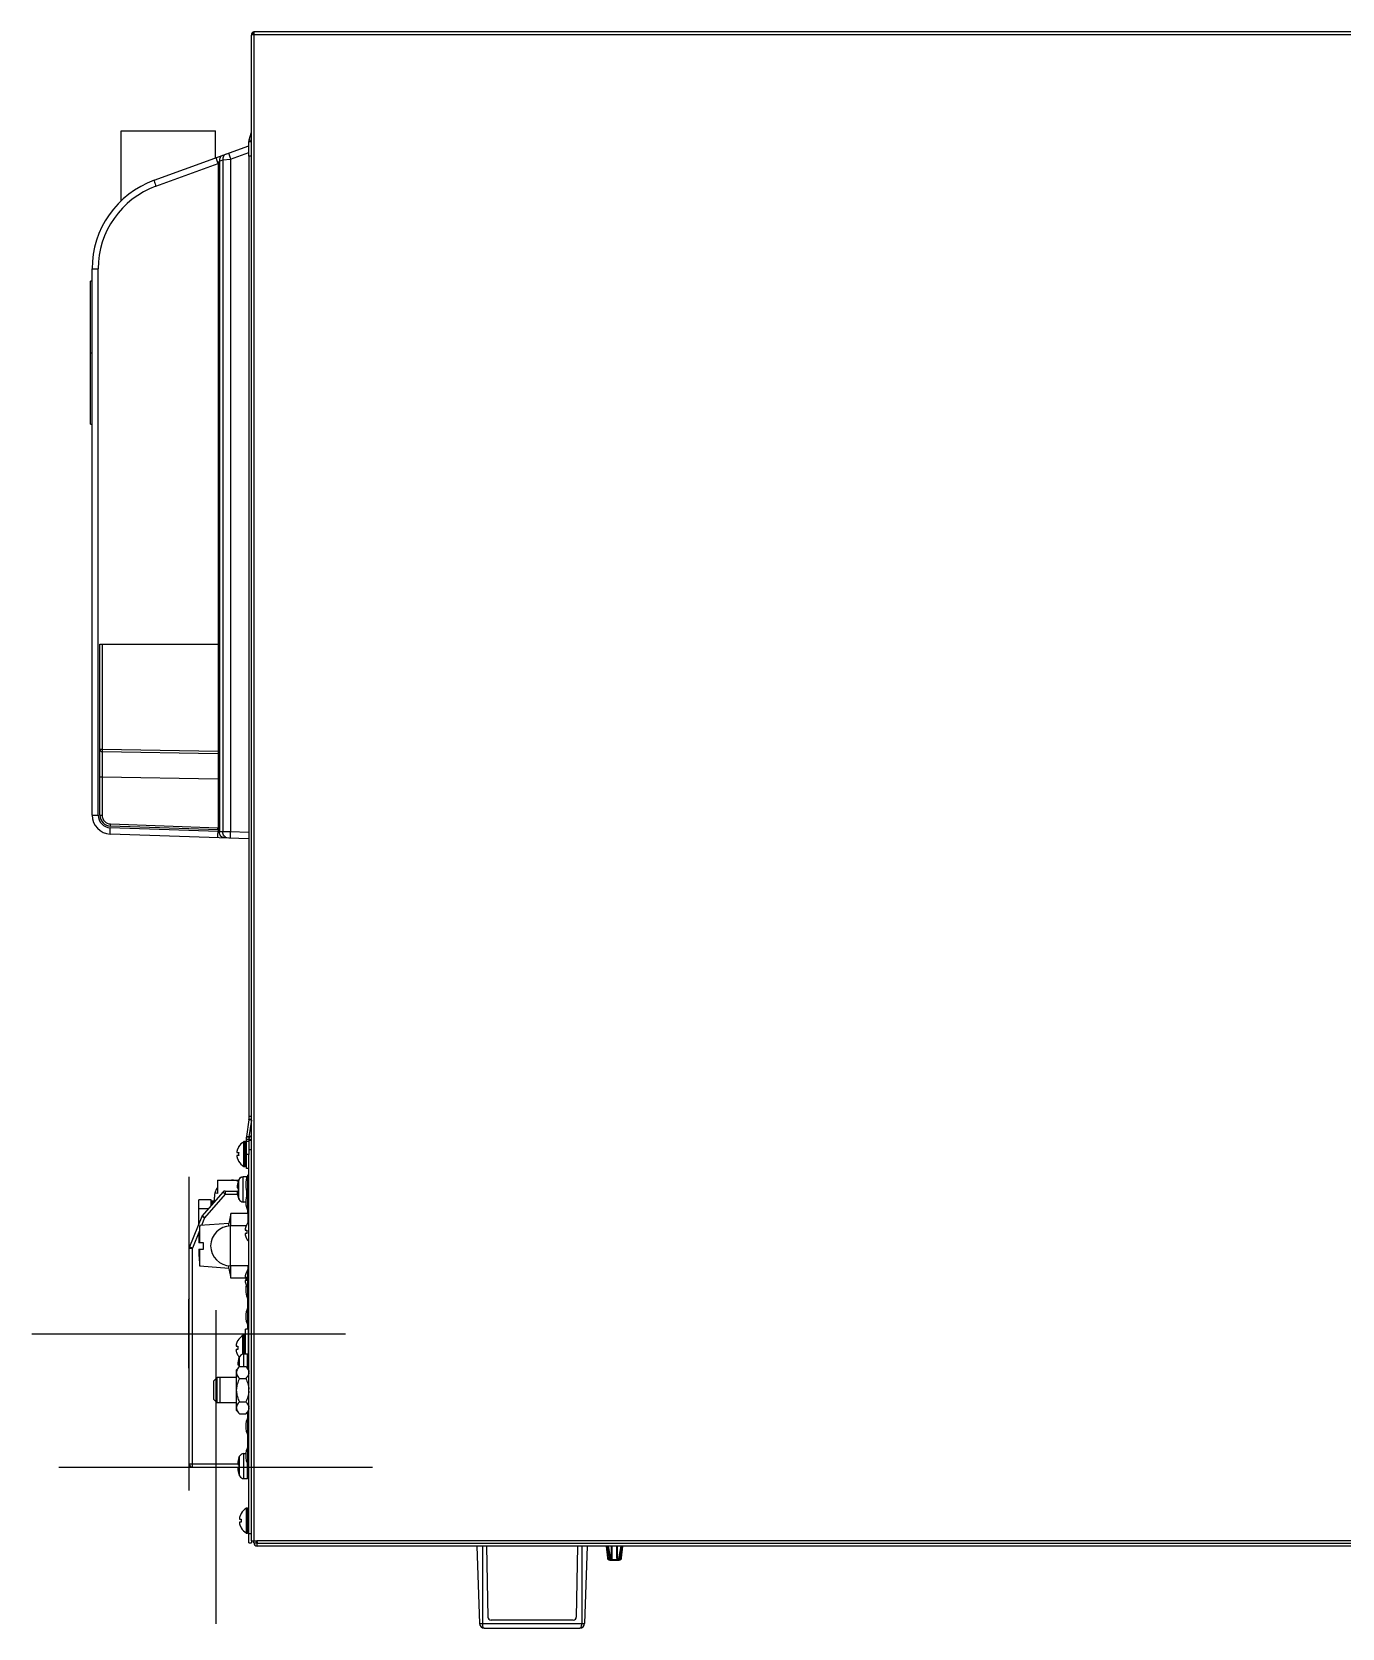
# Model space of a CAD drawing. Header units: millimetres. Extents: x 333 to 5627, y 435 to 3897.
# Drawn here: x 4791 to 5209, y 1954 to 2463 of the extents above; entities that cross this region are included whole.
import ezdxf

# ---------------------------------------------------------------- set-up
doc = ezdxf.new("R2010")
doc.units = ezdxf.units.MM
doc.header["$LTSCALE"] = 330
doc.layers.get('0').update_dxf_attribs({"linetype": 'CONTINUOUS'})
doc.layers.add('ASSI', color=7, linetype='CONTINUOUS')
doc.layers.add('GEOM', color=7, linetype='CONTINUOUS')

msp = doc.modelspace()

# ---------------------------------------------------------------- linework, layer by layer
at = {"color": 7, "linetype": 'Continuous'}
for p, q in [((4861.62, 2461.95), (4861.27, 2461.95)), ((4861.27, 1981.75), (4861.27, 2461.85)), ((4861.62, 2462.66), (4862.07, 2462.08)), ((4862.17, 2461.95), (4861.62, 2461.95)), ((4862.07, 2462.85), (4862.07, 2461.95)), ((5529.47, 2462.85), (4862.07, 2462.85)), ((4819.77, 2408.96), (4819.77, 2431.35)), ((4819.77, 2431.35), (4849.77, 2431.35)), ((4849.77, 2422.65), (4849.77, 2431.35)), ((4860.47, 2423.18), (4860.47, 2116.98)), ((4861.25, 2115.85), (4860.48, 2110.55)), ((4857.19, 2107.35), (4857.23, 2107.35)), ((4860.47, 2110.41), (4860.47, 2104.93)), ((4856.67, 2105.55), (4857.23, 2105.55)), ((4857.23, 2104.55), (4856.67, 2104.55)), ((4857.23, 2102.75), (4857.19, 2102.75)), ((4857.97, 2097.65), (4858.15, 2097.65)), ((4852.17, 2092.91), (4845.58, 2085.38)), ((4850.47, 2092.47), (4849.66, 2092.69)), ((4850.47, 2096.75), (4850.47, 2092.47)), ((4850.47, 2096.75), (4857.26, 2096.75)), ((4852.92, 2093.25), (4857.08, 2093.25)), ((4856.73, 2094.25), (4857.08, 2094.25)), ((4857.06, 2096.25), (4857.08, 2096.25)), ((4844.47, 2082.75), (4844.47, 2090.4)), ((4848.47, 2090.4), (4844.47, 2090.4)), ((4847.5, 2087.57), (4844.47, 2087.57)), ((4848.47, 2088.68), (4848.47, 2090.4)), ((4848.48, 2090.1), (4849.46, 2090.1)), ((4848.95, 2090.04), (4848.48, 2089.99)), ((4848.48, 2089.99), (4848.99, 2089.5)), ((4848.48, 2089.56), (4848.56, 2089.64)), ((4848.95, 2089.35), (4848.48, 2089.24)), ((4848.48, 2089.24), (4848.67, 2088.9)), ((4848.95, 2090.04), (4849.34, 2089.67)), ((4848.95, 2089.35), (4848.99, 2089.27)), ((4849.22, 2089.53), (4848.99, 2089.5)), ((4849.47, 2089.82), (4849.47, 2091.25)), ((4857.08, 2091.25), (4857.06, 2091.25)), ((4845.41, 2085.09), (4841.54, 2075.43)), ((4854.11, 2082.9), (4844.81, 2082.25)), ((4844.81, 2076.75), (4844.81, 2082.25)), ((4854.67, 2086.08), (4854.11, 2082.9)), ((4854.11, 2082.06), (4854.11, 2082.9)), ((4854.67, 2082.1), (4854.67, 2086.08)), ((4860.27, 2086.08), (4854.67, 2086.08)), ((4859.79, 2082.56), (4859.83, 2082.56)), ((4860.27, 2083.18), (4860.27, 2086.08)), ((4845.98, 2076.75), (4844.48, 2076.75)), ((4845.98, 2074.75), (4845.98, 2076.75)), ((4859.27, 2080.76), (4859.83, 2080.76)), ((4859.83, 2079.76), (4859.27, 2079.76)), ((4859.83, 2077.96), (4859.79, 2077.96)), ((4841.47, 2006.25), (4841.47, 2075.05)), ((4844.48, 2074.75), (4845.98, 2074.75)), ((4844.81, 2069.25), (4844.81, 2074.75)), ((4854.11, 2068.6), (4844.81, 2069.25)), ((4854.11, 2068.6), (4854.11, 2069.43)), ((4854.11, 2068.6), (4854.67, 2065.42)), ((4854.67, 2065.42), (4854.67, 2069.4)), ((4859.79, 2067.56), (4859.83, 2067.56)), ((4860.27, 2068.26), (4860.27, 2069.4)), ((4859.48, 2065.42), (4854.67, 2065.42)), ((4859.27, 2065.76), (4859.83, 2065.76)), ((4859.83, 2064.76), (4859.27, 2064.76)), ((4859.83, 2062.96), (4859.79, 2062.96)), ((4841.47, 2058.95), (4841.27, 2058.75)), ((4841.27, 2036.75), (4841.27, 2058.75)), ((4859.37, 2041.3), (4859.37, 2049.25)), ((4860.37, 2049.25), (4859.37, 2049.25)), ((4860.37, 2041.08), (4860.37, 2049.25)), ((4856.37, 2043.75), (4856.93, 2043.75)), ((4856.93, 2042.75), (4856.37, 2042.75)), ((4856.89, 2045.55), (4856.93, 2045.55)), ((4856.93, 2040.95), (4856.89, 2040.95)), ((4841.47, 2036.55), (4841.27, 2036.75)), ((4856.47, 2036.25), (4857.47, 2037.25)), ((4856.47, 2023.24), (4856.47, 2036.25)), ((4856.93, 2037.8), (4857.28, 2037.8)), ((4857.01, 2036.8), (4856.93, 2036.8)), ((4857.26, 2039.8), (4857.28, 2039.8)), ((4857.26, 2037.05), (4857.26, 2037.05)), ((4857.47, 2037.25), (4859.47, 2037.25)), ((4859.47, 2037.25), (4860.47, 2036.25)), ((4851.27, 2025.75), (4851.27, 2033.75)), ((4856.47, 2033.75), (4851.27, 2033.75)), ((4857.47, 2033.5), (4859.47, 2033.5)), ((4856.47, 2025.75), (4851.27, 2025.75)), ((4857.47, 2025.99), (4859.47, 2025.99)), ((4856.47, 2023.24), (4857.47, 2022.24)), ((4857.47, 2022.24), (4859.47, 2022.24)), ((4859.47, 2022.24), (4860.47, 2023.24)), ((4856.93, 2006.05), (4857.28, 2006.05)), ((4857.26, 2008.05), (4857.28, 2008.05)), ((4842.47, 2005.25), (4857.27, 2005.25)), ((4857.28, 2005.05), (4856.93, 2005.05)), ((4857.28, 2003.05), (4857.26, 2003.05)), ((4857.99, 1990.45), (4858.03, 1990.45)), ((4857.47, 1988.65), (4858.03, 1988.65)), ((4858.03, 1987.65), (4857.47, 1987.65)), ((4858.03, 1985.85), (4857.99, 1985.85)), ((4860.47, 1981.05), (4861.27, 1981.05)), ((4861.27, 1981.75), (4861.27, 1981.05)), ((4861.27, 1981.75), (4862.17, 1981.75)), ((4862.07, 1981.05), (4862.07, 1981.75)), ((4862.07, 1981.05), (4862.87, 1981.05)), ((4862.17, 1981.75), (4863.05, 1981.75)), ((4862.87, 1981.05), (4862.87, 1981.75)), ((4863.07, 1980.05), (4863.07, 1980.85)), ((4863.46, 1980.85), (4863.07, 1980.85)), ((5530.27, 1980.05), (4863.07, 1980.05)), ((5526.56, 1980.85), (4863.46, 1980.85)), ((4933.17, 1980.05), (4934.03, 1955.35)), ((4936.27, 1980.05), (4936.67, 1957.39)), ((4965.27, 1980.05), (4964.87, 1957.39)), ((4968.38, 1980.05), (4967.51, 1955.35)), ((4963.87, 1956.41), (4937.68, 1956.41)), ((4935.54, 1953.89), (4966, 1953.89))]:
    msp.add_line(p, q, dxfattribs=at)
at = {"color": 9, "linetype": 'Continuous'}
for p, q in [((4862.17, 1981.75), (4862.17, 2461.95)), ((5529.37, 2461.95), (4862.17, 2461.95)), ((4861.27, 2423.18), (4860.47, 2423.18)), ((4861.27, 2116.98), (4860.47, 2116.98)), ((4857.97, 2097.65), (4857.97, 2097.56)), ((4852.92, 2092.25), (4846.34, 2084.72)), ((4852.92, 2092.25), (4852.17, 2092.91)), ((4852.92, 2093.25), (4852.92, 2092.25)), ((4852.92, 2092.25), (4856.81, 2092.25)), ((4859.97, 2087.2), (4859.97, 2086.08)), ((4846.34, 2084.72), (4845.36, 2082.29)), ((4846.34, 2084.72), (4845.41, 2085.09)), ((4846.34, 2084.72), (4845.58, 2085.38)), ((4844.67, 2080.56), (4842.47, 2075.05)), ((4841.47, 2075.05), (4842.47, 2075.05)), ((4842.47, 2075.05), (4841.54, 2075.43)), ((4842.47, 2005.25), (4842.47, 2075.05)), ((4859.97, 2059.2), (4859.97, 2055.8)), ((4859.97, 2050.69), (4859.97, 2049.25)), ((4859.97, 2022.74), (4859.97, 2020.8)), ((4859.97, 2015.69), (4859.97, 2011.44)), ((4841.47, 2006.25), (4856.92, 2006.25)), ((5526.8, 1981.75), (4863.05, 1981.75)), ((4934.93, 1980.05), (4934.93, 1955.35)), ((4966.62, 1980.05), (4966.62, 1955.35)), ((4934.03, 1955.35), (4967.51, 1955.35))]:
    msp.add_line(p, q, dxfattribs=at)
at = {"color": 4}
for p, q in [((4841.27, 2097.75), (4841.27, 1997.75)), ((4791.27, 2047.75), (4891.27, 2047.75))]:
    msp.add_line(p, q, dxfattribs=at)
at = {"color": 1}
for p, q in [((4849.87, 2055.25), (4849.87, 1955.25)), ((4799.87, 2005.25), (4899.87, 2005.25))]:
    msp.add_line(p, q, dxfattribs=at)
at = {"color": 7, "linetype": 'Continuous'}
for points in [[(4848.52, 2089.05), (4848.54, 2089.03), (4848.58, 2088.94), (4848.61, 2088.85), (4848.62, 2088.84)], [(4848.62, 2089.54), (4848.62, 2089.53), (4848.63, 2089.51), (4848.64, 2089.48), (4848.65, 2089.46), (4848.66, 2089.43), (4848.67, 2089.41), (4848.68, 2089.39), (4848.69, 2089.36), (4848.69, 2089.34), (4848.7, 2089.32), (4848.7, 2089.3)]]:
    msp.add_lwpolyline(points, dxfattribs=at)
for centre, radius, start, end in [((4862.17, 2461.95), 0.9, 96.3797, 180), ((4861.27, 2104.86), 4.75, 151.9926, 153.3187), ((4861.27, 2104.86), 4.75, 151.0316, 151.9926), ((4861.28, 2104.86), 4.75, 148.4659, 151.0313), ((4861.47, 2110.41), 1, 171.7233, 180), ((4858.64, 2105.8), 1.98, 174.8627, 175.7144), ((4858.63, 2105.8), 1.97, 175.714, 176.9766), ((4858.62, 2105.8), 1.96, 176.9771, 178.0037), ((4858.61, 2105.8), 1.95, 178.0037, 179.0738), ((4858.61, 2105.8), 1.95, 179.0741, 180.1995), ((4858.61, 2105.8), 1.95, 180.1995, 181.1541), ((4858.61, 2105.8), 1.95, 181.1545, 182.3767), ((4858.62, 2105.8), 1.96, 182.3765, 183.2159), ((4858.63, 2105.8), 1.97, 183.2167, 184.6016), ((4858.63, 2104.3), 1.97, 175.3984, 176.7833), ((4858.62, 2104.3), 1.96, 176.7841, 177.6235), ((4858.61, 2104.3), 1.96, 177.6234, 178.8455), ((4858.61, 2104.3), 1.95, 178.8459, 180.9258), ((4858.61, 2104.3), 1.95, 180.9261, 181.9964), ((4858.62, 2104.3), 1.96, 181.9964, 183.0228), ((4858.63, 2104.3), 1.97, 183.0233, 184.286), ((4858.64, 2104.3), 1.98, 184.2856, 185.1372), ((4861.17, 2104.9), 4.64, 163.6036, 165.6824), ((4858.66, 2105.79), 2.01, 172.7256, 174.8598), ((4858.64, 2105.8), 1.98, 184.6009, 185.2558), ((4858.66, 2105.8), 2.01, 185.2585, 187.2741), ((4858.66, 2104.29), 2.01, 172.7259, 174.7415), ((4858.64, 2104.3), 1.98, 174.7442, 175.3991), ((4858.66, 2104.3), 2.01, 185.1401, 187.2744), ((4861.17, 2105.19), 4.64, 194.3176, 196.3964), ((4861.2, 2104.89), 4.67, 162.6228, 163.6051), ((4861.2, 2105.2), 4.67, 196.3949, 197.3772), ((4861.21, 2104.89), 4.68, 161.535, 162.6227), ((4861.21, 2105.21), 4.68, 197.3773, 198.465), ((4861.23, 2104.88), 4.7, 159.4813, 161.5344), ((4861.23, 2105.21), 4.7, 198.4656, 200.5187), ((4861.24, 2104.88), 4.72, 158.9977, 159.4819), ((4861.24, 2105.22), 4.72, 200.5181, 201.0023), ((4861.25, 2104.87), 4.72, 157.4524, 158.9975), ((4861.25, 2105.22), 4.72, 201.0025, 202.5476), ((4861.26, 2104.87), 4.73, 156.6826, 157.4526), ((4861.26, 2105.22), 4.73, 202.5474, 203.3174), ((4861.26, 2104.87), 4.73, 155.4278, 156.6825), ((4861.26, 2105.23), 4.73, 203.3175, 204.5722), ((4861.26, 2104.87), 4.74, 154.4598, 155.4278), ((4861.26, 2105.23), 4.74, 204.5722, 205.5402), ((4861.27, 2104.87), 4.74, 153.3188, 154.4598), ((4861.27, 2105.23), 4.74, 205.5402, 206.6812), ((4861.27, 2105.23), 4.75, 206.6813, 208.0074), ((4861.27, 2105.23), 4.75, 208.0074, 208.9684), ((4861.28, 2105.23), 4.75, 208.9687, 211.5341), ((4860.97, 2105.05), 3.77, 177.4579, 182.5421), ((4860.98, 2105.05), 3.79, 172.4003, 177.454), ((4860.98, 2105.05), 3.79, 182.546, 187.5997), ((4857.97, 2097.15), 0.5, 90, 180), ((4854.97, 2091.25), 5.5, 144.9032, 180), ((4852.92, 2092.25), 1, 90, 138.8141), ((4854.97, 2091.25), 5.5, 67.363, 90), ((4860.98, 2094.5), 4.25, 178.3283, 178.8891), ((4861, 2094.5), 4.27, 178.8896, 180.0287), ((4861, 2094.5), 4.28, 180.0278, 180.8511), ((4860.98, 2094.5), 4.26, 180.8511, 181.7144), ((4860.98, 2093), 4.26, 178.2856, 179.1489), ((4861, 2093), 4.28, 179.1489, 179.9722), ((4861, 2093), 4.27, 179.9713, 181.1104), ((4860.98, 2093), 4.25, 181.1109, 181.6717), ((4863.87, 2093.9), 7.19, 171.7052, 173.2535), ((4860.92, 2094.5), 4.2, 176.6176, 178.3314), ((4860.92, 2094.5), 4.2, 181.7116, 183.3826), ((4860.92, 2093), 4.2, 176.6174, 178.2884), ((4860.92, 2093), 4.2, 181.6686, 183.3824), ((4863.87, 2093.59), 7.19, 186.7465, 188.2948), ((4863.82, 2093.91), 7.14, 171.1563, 171.7036), ((4863.82, 2093.58), 7.14, 188.2964, 188.8437), ((4863.79, 2093.91), 7.11, 170.1363, 171.1566), ((4863.79, 2093.58), 7.11, 188.8434, 189.8637), ((4863.77, 2093.92), 7.09, 169.4225, 170.136), ((4863.77, 2093.58), 7.09, 189.864, 190.5775), ((4863.75, 2093.92), 7.07, 168.5614, 169.4226), ((4863.75, 2093.57), 7.07, 190.5774, 191.4385), ((4863.74, 2093.92), 7.05, 167.7318, 168.5614), ((4863.74, 2093.57), 7.05, 191.4386, 192.2682), ((4863.73, 2093.93), 7.04, 166.9892, 167.7318), ((4863.73, 2093.57), 7.04, 192.2682, 193.0108), ((4863.72, 2093.93), 7.04, 166.0152, 166.9892), ((4863.72, 2093.57), 7.04, 193.0108, 193.9848), ((4863.71, 2093.93), 7.03, 165.4251, 166.0151), ((4863.71, 2093.56), 7.03, 193.9849, 194.5749), ((4863.71, 2093.93), 7.02, 164.2196, 165.4252), ((4863.7, 2093.93), 7.02, 163.8662, 164.2195), ((4863.7, 2093.93), 7.01, 162.3069, 163.8662), ((4863.69, 2093.94), 7.01, 160.741, 162.3068), ((4863.67, 2093.95), 7, 155.2801, 160.8179), ((4864.23, 2093.75), 7.17, 176.0041, 178.6706), ((4864.24, 2093.75), 7.18, 178.6697, 181.3303), ((4864.23, 2093.75), 7.17, 181.3294, 183.9959), ((4863.71, 2093.56), 7.02, 194.5748, 195.7804), ((4863.7, 2093.56), 7.02, 195.7805, 196.1338), ((4863.7, 2093.56), 7.01, 196.1338, 197.6931), ((4863.69, 2093.56), 7.01, 197.6932, 199.259), ((4863.67, 2093.55), 7, 199.1821, 204.7199), ((4904.47, 2075.83), 60, 173.8625, 179.1262), ((4846.34, 2084.72), 1, 138.8141, 158.1986), ((4863.83, 2080.09), 4.7, 159.4813, 161.5344), ((4863.84, 2080.09), 4.72, 158.9977, 159.4819), ((4863.85, 2080.08), 4.72, 157.4524, 158.9975), ((4863.86, 2080.08), 4.73, 156.6826, 157.4526), ((4863.86, 2080.08), 4.73, 155.4278, 156.6825), ((4863.86, 2080.08), 4.74, 154.4598, 155.4278), ((4863.87, 2080.08), 4.74, 153.3188, 154.4598), ((4863.87, 2080.07), 4.75, 151.9926, 153.3187), ((4863.87, 2080.07), 4.75, 151.0316, 151.9926), ((4863.88, 2080.07), 4.75, 148.4659, 151.0313), ((4863.89, 2080.06), 4.8, 137.178, 148.6273), ((4861.23, 2081.01), 1.97, 175.3984, 176.7833), ((4861.22, 2081.01), 1.96, 176.7841, 177.6235), ((4861.21, 2081.01), 1.96, 177.6234, 178.8455), ((4861.21, 2081.01), 1.95, 178.8459, 180.9258), ((4861.21, 2081.01), 1.95, 180.9261, 181.9964), ((4861.22, 2081.01), 1.96, 181.9964, 183.0228), ((4861.23, 2081.01), 1.97, 183.0233, 184.286), ((4861.24, 2081.01), 1.98, 184.2856, 185.1372), ((4861.24, 2079.51), 1.98, 174.8627, 175.7144), ((4861.23, 2079.51), 1.97, 175.714, 176.9766), ((4861.22, 2079.51), 1.96, 176.9771, 178.0037), ((4861.21, 2079.51), 1.95, 178.0037, 179.0738), ((4861.21, 2079.51), 1.95, 179.0741, 180.1995), ((4861.21, 2079.51), 1.95, 180.1995, 181.1541), ((4861.21, 2079.51), 1.95, 181.1545, 182.3767), ((4861.22, 2079.51), 1.96, 182.3765, 183.2159), ((4861.23, 2079.51), 1.97, 183.2167, 184.6016), ((4863.77, 2080.11), 4.64, 163.6036, 165.6824), ((4861.26, 2081), 2.01, 172.7259, 174.7415), ((4861.24, 2081.01), 1.98, 174.7442, 175.3991), ((4861.26, 2081.01), 2.01, 185.1401, 187.2744), ((4861.26, 2079.5), 2.01, 172.7256, 174.8598), ((4861.24, 2079.51), 1.98, 184.6009, 185.2558), ((4861.26, 2079.51), 2.01, 185.2585, 187.2741), ((4863.77, 2080.4), 4.64, 194.3176, 196.3964), ((4863.8, 2080.1), 4.67, 162.6228, 163.6051), ((4863.8, 2080.41), 4.67, 196.3949, 197.3772), ((4863.81, 2080.1), 4.68, 161.535, 162.6227), ((4863.81, 2080.42), 4.68, 197.3773, 198.465), ((4863.83, 2080.42), 4.7, 198.4656, 200.5187), ((4863.84, 2080.43), 4.72, 200.5181, 201.0023), ((4863.85, 2080.43), 4.72, 201.0025, 202.5476), ((4863.86, 2080.43), 4.73, 202.5474, 203.3174), ((4863.86, 2080.44), 4.73, 203.3175, 204.5722), ((4863.86, 2080.44), 4.74, 204.5722, 205.5402), ((4863.87, 2080.44), 4.74, 205.5402, 206.6812), ((4863.87, 2080.44), 4.75, 206.6813, 208.0074), ((4863.87, 2080.44), 4.75, 208.0074, 208.9684), ((4863.88, 2080.44), 4.75, 208.9687, 211.5341), ((4863.57, 2080.26), 3.77, 177.455, 182.545), ((4863.89, 2080.46), 4.8, 211.3727, 222.822), ((4863.58, 2080.26), 3.79, 172.4006, 177.4511), ((4863.58, 2080.26), 3.79, 182.5489, 187.5994), ((4842.47, 2075.05), 1, 158.1986, 180), ((4904.47, 2075.66), 60, 180.8738, 186.1375), ((4863.77, 2065.11), 4.64, 163.6036, 165.6824), ((4863.8, 2065.1), 4.67, 162.6228, 163.6051), ((4863.81, 2065.1), 4.68, 161.535, 162.6227), ((4863.83, 2065.09), 4.7, 159.4813, 161.5344), ((4863.84, 2065.09), 4.72, 158.9977, 159.4819), ((4863.85, 2065.08), 4.72, 157.4524, 158.9975), ((4863.86, 2065.08), 4.73, 156.6826, 157.4526), ((4863.86, 2065.08), 4.73, 155.4278, 156.6825), ((4863.86, 2065.08), 4.74, 154.4598, 155.4278), ((4863.87, 2065.08), 4.74, 153.3188, 154.4598), ((4863.87, 2065.07), 4.75, 151.9926, 153.3187), ((4863.87, 2065.07), 4.75, 151.0316, 151.9926), ((4863.88, 2065.07), 4.75, 148.4659, 151.0313), ((4863.89, 2065.06), 4.8, 145.5481, 148.6273), ((4863.89, 2065.06), 4.8, 137.178, 137.9302), ((4861.23, 2066.01), 1.97, 175.3984, 176.7833), ((4861.22, 2066.01), 1.96, 176.7841, 177.6235), ((4861.21, 2066.01), 1.96, 177.6234, 178.8455), ((4861.21, 2066.01), 1.95, 178.8459, 180.9258), ((4861.21, 2066.01), 1.95, 180.9261, 181.9964), ((4861.22, 2066.01), 1.96, 181.9964, 183.0228), ((4861.23, 2066.01), 1.97, 183.0233, 184.286), ((4861.24, 2066.01), 1.98, 184.2856, 185.1372), ((4861.24, 2064.51), 1.98, 174.8627, 175.7144), ((4861.23, 2064.51), 1.97, 175.714, 176.9766), ((4861.22, 2064.51), 1.96, 176.9771, 178.0037), ((4861.21, 2064.51), 1.95, 178.0037, 179.0738), ((4861.21, 2064.51), 1.95, 179.0741, 180.1995), ((4861.21, 2064.51), 1.95, 180.1995, 181.1541), ((4861.21, 2064.51), 1.95, 181.1545, 182.3767), ((4861.22, 2064.51), 1.96, 182.3765, 183.2159), ((4861.23, 2064.51), 1.97, 183.2167, 184.6016), ((4861.26, 2066), 2.01, 172.7259, 174.7415), ((4861.24, 2066.01), 1.98, 174.7442, 175.3991), ((4861.26, 2066.01), 2.01, 185.1401, 187.2744), ((4861.26, 2064.5), 2.01, 172.7256, 174.8598), ((4861.24, 2064.51), 1.98, 184.6009, 185.2558), ((4861.26, 2064.51), 2.01, 185.2585, 187.2741), ((4863.77, 2065.4), 4.64, 194.3176, 196.3964), ((4863.8, 2065.41), 4.67, 196.3949, 197.3772), ((4863.81, 2065.42), 4.68, 197.3773, 198.465), ((4863.83, 2065.42), 4.7, 198.4656, 200.5187), ((4863.84, 2065.43), 4.72, 200.5181, 201.0023), ((4863.85, 2065.43), 4.72, 201.0025, 202.5476), ((4863.86, 2065.43), 4.73, 202.5474, 203.3174), ((4863.86, 2065.44), 4.73, 203.3175, 204.5722), ((4863.86, 2065.44), 4.74, 204.5722, 205.5402), ((4863.87, 2065.44), 4.74, 205.5402, 206.6812), ((4863.87, 2065.44), 4.75, 206.6813, 208.0074), ((4863.87, 2065.44), 4.75, 208.0074, 208.9684), ((4863.88, 2065.44), 4.75, 208.9687, 211.5341), ((4863.57, 2065.26), 3.77, 177.455, 182.545), ((4863.89, 2065.46), 4.8, 211.3727, 214.4519), ((4863.58, 2065.26), 3.79, 172.4006, 177.4511), ((4863.58, 2065.26), 3.79, 182.5489, 187.5994), ((4863.89, 2065.46), 4.8, 222.0698, 222.822), ((4858.34, 2044), 1.98, 174.8627, 175.7144), ((4858.33, 2044), 1.97, 175.714, 176.9766), ((4858.32, 2044), 1.96, 176.9771, 178.0037), ((4858.31, 2044), 1.95, 178.0037, 179.0738), ((4858.31, 2044), 1.95, 179.0741, 180.1995), ((4858.31, 2044), 1.95, 180.1995, 181.1541), ((4858.31, 2044), 1.95, 181.1545, 182.3767), ((4858.32, 2044), 1.96, 182.3765, 183.2159), ((4858.33, 2044), 1.97, 183.2167, 184.6016), ((4858.33, 2042.5), 1.97, 175.3984, 176.7833), ((4858.32, 2042.5), 1.96, 176.7841, 177.6235), ((4858.31, 2042.5), 1.96, 177.6234, 178.8455), ((4858.31, 2042.5), 1.95, 178.8459, 180.9258), ((4858.31, 2042.5), 1.95, 180.9261, 181.9964), ((4858.32, 2042.5), 1.96, 181.9964, 183.0228), ((4858.33, 2042.5), 1.97, 183.0233, 184.286), ((4858.34, 2042.5), 1.98, 184.2856, 185.1372), ((4860.87, 2043.1), 4.64, 163.6036, 165.6824), ((4858.36, 2043.99), 2.01, 172.7256, 174.8598), ((4858.34, 2044), 1.98, 184.6009, 185.2558), ((4858.36, 2044), 2.01, 185.2585, 187.2741), ((4858.36, 2042.49), 2.01, 172.7259, 174.7415), ((4858.34, 2042.5), 1.98, 174.7442, 175.3991), ((4858.36, 2042.5), 2.01, 185.1401, 187.2744), ((4860.87, 2043.39), 4.64, 194.3176, 196.3964), ((4860.9, 2043.09), 4.67, 162.6228, 163.6051), ((4860.9, 2043.4), 4.67, 196.3949, 197.3772), ((4860.91, 2043.09), 4.68, 161.535, 162.6227), ((4860.91, 2043.41), 4.68, 197.3773, 198.465), ((4860.93, 2043.08), 4.7, 159.4813, 161.5344), ((4860.93, 2043.41), 4.7, 198.4656, 200.5187), ((4860.94, 2043.08), 4.72, 158.9977, 159.4819), ((4860.94, 2043.42), 4.72, 200.5181, 201.0023), ((4860.95, 2043.07), 4.72, 157.4524, 158.9975), ((4860.95, 2043.42), 4.72, 201.0025, 202.5476), ((4860.96, 2043.07), 4.73, 156.6826, 157.4526), ((4860.96, 2043.42), 4.73, 202.5474, 203.3174), ((4860.96, 2043.07), 4.73, 155.4278, 156.6825), ((4860.96, 2043.43), 4.73, 203.3175, 204.5722), ((4860.96, 2043.07), 4.74, 154.4598, 155.4278), ((4860.96, 2043.43), 4.74, 204.5722, 205.5402), ((4860.97, 2043.07), 4.74, 153.3188, 154.4598), ((4860.97, 2043.43), 4.74, 205.5402, 206.6812), ((4860.97, 2043.06), 4.75, 151.9926, 153.3187), ((4860.97, 2043.43), 4.75, 206.6813, 208.0074), ((4860.97, 2043.06), 4.75, 151.0316, 151.9926), ((4860.97, 2043.43), 4.75, 208.0074, 208.9684), ((4860.98, 2043.06), 4.75, 148.4659, 151.0313), ((4860.98, 2043.43), 4.75, 208.9687, 211.5341), ((4860.67, 2043.25), 3.77, 177.4579, 182.5421), ((4860.68, 2043.25), 3.79, 172.4003, 177.454), ((4860.68, 2043.25), 3.79, 182.546, 187.5997), ((4861.18, 2038.05), 4.26, 178.2856, 179.1489), ((4861.2, 2038.05), 4.28, 179.1489, 179.9722), ((4861.2, 2038.05), 4.27, 179.9713, 181.1104), ((4861.18, 2038.05), 4.25, 181.1109, 181.6717), ((4864.07, 2037.45), 7.19, 171.7052, 173.2535), ((4861.12, 2038.05), 4.2, 176.6174, 178.2884), ((4861.12, 2038.05), 4.2, 181.6686, 183.3824), ((4861.11, 2036.55), 4.18, 176.6158, 177.8201), ((4864.02, 2037.46), 7.14, 171.1563, 171.7036), ((4863.99, 2037.46), 7.11, 170.1363, 171.1566), ((4863.97, 2037.47), 7.09, 169.4225, 170.136), ((4863.95, 2037.47), 7.07, 168.5614, 169.4226), ((4863.94, 2037.47), 7.05, 167.7318, 168.5614), ((4863.93, 2037.48), 7.04, 166.9892, 167.7318), ((4863.92, 2037.48), 7.04, 166.0152, 166.9892), ((4863.91, 2037.48), 7.03, 165.4251, 166.0151), ((4863.91, 2037.48), 7.02, 164.2196, 165.4252), ((4863.9, 2037.48), 7.02, 163.8662, 164.2195), ((4863.9, 2037.48), 7.01, 162.3069, 163.8662), ((4863.89, 2037.49), 7.01, 160.741, 162.3068), ((4864.43, 2037.3), 7.17, 177.335, 178.0663), ((4864.44, 2037.3), 7.18, 178.0663, 178.667), ((4864.44, 2037.3), 7.18, 178.667, 181.333), ((4864.44, 2037.3), 7.18, 181.333, 181.9337), ((4864.42, 2037.3), 7.16, 176.0031, 177.3352), ((4858.34, 2034), 1.98, 174.8627, 175.7144), ((4858.33, 2034), 1.97, 175.714, 176.9766), ((4858.32, 2034), 1.96, 176.9771, 178.0037), ((4858.31, 2034), 1.95, 178.0037, 179.0738), ((4858.31, 2034), 1.95, 179.0741, 180.1995), ((4858.31, 2034), 1.95, 180.1995, 181.1541), ((4858.31, 2034), 1.95, 181.1545, 182.3767), ((4858.32, 2034), 1.96, 182.3765, 183.2159), ((4858.33, 2034), 1.97, 183.2167, 184.6016), ((4860.87, 2033.1), 4.64, 163.6036, 165.6824), ((4858.36, 2033.99), 2.01, 172.7256, 174.8598), ((4858.34, 2034), 1.98, 184.6009, 185.2558), ((4858.36, 2034), 2.01, 185.2585, 187.2741), ((4860.9, 2033.09), 4.67, 162.6228, 163.6051), ((4860.91, 2033.09), 4.68, 161.535, 162.6227), ((4842.47, 2006.25), 1, 180, 270), ((4861.18, 2006.3), 4.26, 178.2856, 179.1489), ((4861.2, 2006.3), 4.28, 179.1489, 179.9722), ((4861.2, 2006.3), 4.27, 179.9713, 181.1104), ((4861.18, 2006.3), 4.25, 181.1109, 181.6717), ((4864.07, 2005.7), 7.19, 171.7052, 173.2535), ((4861.12, 2006.3), 4.2, 176.6174, 178.2884), ((4861.12, 2006.3), 4.2, 181.6686, 183.3824), ((4864.02, 2005.71), 7.14, 171.1563, 171.7036), ((4863.99, 2005.71), 7.11, 170.1363, 171.1566), ((4863.97, 2005.72), 7.09, 169.4225, 170.136), ((4863.95, 2005.72), 7.07, 168.5614, 169.4226), ((4863.94, 2005.72), 7.05, 167.7318, 168.5614), ((4863.93, 2005.73), 7.04, 166.9892, 167.7318), ((4863.92, 2005.73), 7.04, 166.0152, 166.9892), ((4863.91, 2005.73), 7.03, 165.4251, 166.0151), ((4863.91, 2005.73), 7.02, 164.2196, 165.4252), ((4863.9, 2005.73), 7.02, 163.8662, 164.2195), ((4863.9, 2005.73), 7.01, 162.3069, 163.8662), ((4863.89, 2005.74), 7.01, 160.741, 162.3068), ((4864.43, 2005.55), 7.17, 177.335, 178.0663), ((4864.44, 2005.55), 7.18, 178.0663, 178.667), ((4864.44, 2005.55), 7.18, 178.667, 181.333), ((4864.44, 2005.55), 7.18, 181.333, 181.9337), ((4864.43, 2005.55), 7.17, 181.9337, 182.665), ((4864.42, 2005.55), 7.16, 176.0031, 177.3352), ((4861.18, 2004.8), 4.25, 178.3283, 178.8891), ((4861.2, 2004.8), 4.27, 178.8896, 180.0287), ((4861.2, 2004.8), 4.28, 180.0278, 180.8511), ((4861.18, 2004.8), 4.26, 180.8511, 181.7144), ((4861.12, 2004.8), 4.2, 176.6176, 178.3314), ((4861.12, 2004.8), 4.2, 181.7116, 183.3826), ((4864.07, 2005.39), 7.19, 186.7465, 188.2948), ((4864.02, 2005.38), 7.14, 188.2964, 188.8437), ((4863.99, 2005.38), 7.11, 188.8434, 189.8637), ((4863.97, 2005.38), 7.09, 189.864, 190.5775), ((4863.95, 2005.37), 7.07, 190.5774, 191.4385), ((4863.94, 2005.37), 7.05, 191.4386, 192.2682), ((4863.93, 2005.37), 7.04, 192.2682, 193.0108), ((4863.92, 2005.37), 7.04, 193.0108, 193.9848), ((4863.91, 2005.36), 7.03, 193.9849, 194.5749), ((4863.91, 2005.36), 7.02, 194.5748, 195.7804), ((4863.9, 2005.36), 7.02, 195.7805, 196.1338), ((4863.9, 2005.36), 7.01, 196.1338, 197.6931), ((4863.89, 2005.36), 7.01, 197.6932, 199.259), ((4864.42, 2005.55), 7.16, 182.6648, 183.9969), ((4862.07, 1987.97), 4.74, 153.3188, 154.4598), ((4862.07, 1987.96), 4.75, 151.9926, 153.3187), ((4862.07, 1987.96), 4.75, 151.0316, 151.9926), ((4862.08, 1987.96), 4.75, 148.4659, 151.0313), ((4859.44, 1988.9), 1.98, 174.8627, 175.7144), ((4859.43, 1988.9), 1.97, 175.714, 176.9766), ((4859.42, 1988.9), 1.96, 176.9771, 178.0037), ((4859.41, 1988.9), 1.95, 178.0037, 179.0738), ((4859.41, 1988.9), 1.95, 179.0741, 180.1995), ((4859.41, 1988.9), 1.95, 180.1995, 181.1541), ((4859.41, 1988.9), 1.95, 181.1545, 182.3767), ((4859.42, 1988.9), 1.96, 182.3765, 183.2159), ((4859.43, 1988.9), 1.97, 183.2167, 184.6016), ((4859.43, 1987.4), 1.97, 175.3984, 176.7833), ((4859.42, 1987.4), 1.96, 176.7841, 177.6235), ((4859.41, 1987.4), 1.96, 177.6234, 178.8455), ((4859.41, 1987.4), 1.95, 178.8459, 180.9258), ((4859.41, 1987.4), 1.95, 180.9261, 181.9964), ((4859.42, 1987.4), 1.96, 181.9964, 183.0228), ((4859.43, 1987.4), 1.97, 183.0233, 184.286), ((4859.44, 1987.4), 1.98, 184.2856, 185.1372), ((4861.97, 1988), 4.64, 163.6036, 165.6824), ((4859.46, 1988.89), 2.01, 172.7256, 174.8598), ((4859.44, 1988.9), 1.98, 184.6009, 185.2558), ((4859.46, 1988.9), 2.01, 185.2585, 187.2741), ((4859.46, 1987.39), 2.01, 172.7259, 174.7415), ((4859.44, 1987.4), 1.98, 174.7442, 175.3991), ((4859.46, 1987.4), 2.01, 185.1401, 187.2744), ((4861.97, 1988.29), 4.64, 194.3176, 196.3964), ((4862, 1987.99), 4.67, 162.6228, 163.6051), ((4862, 1988.3), 4.67, 196.3949, 197.3772), ((4862.01, 1987.99), 4.68, 161.535, 162.6227), ((4862.01, 1988.31), 4.68, 197.3773, 198.465), ((4862.03, 1987.98), 4.7, 159.4813, 161.5344), ((4862.03, 1988.31), 4.7, 198.4656, 200.5187), ((4862.04, 1987.98), 4.72, 158.9977, 159.4819), ((4862.04, 1988.32), 4.72, 200.5181, 201.0023), ((4862.05, 1987.97), 4.72, 157.4524, 158.9975), ((4862.05, 1988.32), 4.72, 201.0025, 202.5476), ((4862.06, 1987.97), 4.73, 156.6826, 157.4526), ((4862.06, 1988.32), 4.73, 202.5474, 203.3174), ((4862.06, 1987.97), 4.73, 155.4278, 156.6825), ((4862.06, 1988.33), 4.73, 203.3175, 204.5722), ((4862.06, 1987.97), 4.74, 154.4598, 155.4278), ((4862.06, 1988.33), 4.74, 204.5722, 205.5402), ((4862.07, 1988.33), 4.74, 205.5402, 206.6812), ((4862.07, 1988.33), 4.75, 206.6813, 208.0074), ((4862.07, 1988.33), 4.75, 208.0074, 208.9684), ((4862.08, 1988.33), 4.75, 208.9687, 211.5341), ((4861.77, 1988.15), 3.77, 177.4579, 182.5421), ((4861.78, 1988.15), 3.79, 172.4003, 177.454), ((4861.78, 1988.15), 3.79, 182.546, 187.5997), ((4863.07, 1981.05), 1, 180, 270), ((4863.07, 1981.05), 0.2, 180, 270), ((4935.54, 1955.4), 1.51, 182, 270), ((4937.68, 1957.41), 1.01, 181, 270), ((4963.87, 1957.41), 1.01, 270, 359), ((4966, 1955.4), 1.51, 270, 358)]:
    msp.add_arc(centre, radius, start, end, dxfattribs=at)
for points, knots in [([(4861.36, 2461.9), (4861.34, 2461.89), (4861.31, 2461.88), (4861.27, 2461.86), (4861.27, 2461.85)], [0, 0, 0, 0, 0.680679, 1, 1, 1, 1]), ([(4861.62, 2461.95), (4861.59, 2461.94), (4861.51, 2461.93), (4861.42, 2461.91), (4861.36, 2461.9)], [0, 0, 0, 0, 0.299271, 1, 1, 1, 1]), ([(4848.56, 2089.64), (4848.53, 2089.72), (4848.49, 2089.84), (4848.48, 2089.96), (4848.48, 2089.99)], [0, 0, 0, 0, 0.739869, 1, 1, 1, 1]), ([(4848.94, 2089.35), (4848.95, 2089.37), (4848.97, 2089.42), (4848.99, 2089.47), (4848.99, 2089.5)], [0, 0, 0, 0, 0.333914, 1, 1, 1, 1]), ([(4848.98, 2090.02), (4848.98, 2090.03), (4848.99, 2090.05), (4848.99, 2090.08), (4848.99, 2090.1)], [0, 0, 0, 0, 0.307876, 1, 1, 1, 1]), ([(4857.47, 2037.25), (4857.34, 2037.12), (4856.88, 2036.63), (4856.51, 2036), (4856.47, 2035.51)], [0, 0, 0, 0, 0.277234, 1, 1, 1, 1]), ([(4859.47, 2037.25), (4859.6, 2037.12), (4860.06, 2036.63), (4860.43, 2036), (4860.47, 2035.51)], [0, 0, 0, 0, 0.277234, 1, 1, 1, 1]), ([(4856.47, 2035.24), (4856.48, 2035.09), (4856.64, 2034.42), (4857.1, 2033.87), (4857.47, 2033.5)], [0, 0, 0, 0, 0.228104, 1, 1, 1, 1]), ([(4857.47, 2033.5), (4857.2, 2032.96), (4856.72, 2031.83), (4856.5, 2030.62), (4856.47, 2030.02)], [0, 0, 0, 0, 0.500276, 1, 1, 1, 1]), ([(4860.47, 2035.24), (4860.46, 2035.09), (4860.3, 2034.42), (4859.84, 2033.87), (4859.47, 2033.5)], [0, 0, 0, 0, 0.228104, 1, 1, 1, 1]), ([(4859.47, 2033.5), (4859.74, 2032.96), (4860.22, 2031.83), (4860.45, 2030.62), (4860.47, 2030.02)], [0, 0, 0, 0, 0.500276, 1, 1, 1, 1]), ([(4856.47, 2029.48), (4856.5, 2028.87), (4856.72, 2027.66), (4857.2, 2026.54), (4857.47, 2025.99)], [0, 0, 0, 0, 0.499725, 1, 1, 1, 1]), ([(4857.47, 2025.99), (4857.34, 2025.86), (4856.88, 2025.37), (4856.51, 2024.74), (4856.47, 2024.25)], [0, 0, 0, 0, 0.277234, 1, 1, 1, 1]), ([(4860.47, 2029.48), (4860.45, 2028.87), (4860.22, 2027.66), (4859.74, 2026.54), (4859.47, 2025.99)], [0, 0, 0, 0, 0.499725, 1, 1, 1, 1]), ([(4859.47, 2025.99), (4859.6, 2025.86), (4860.06, 2025.37), (4860.43, 2024.74), (4860.47, 2024.25)], [0, 0, 0, 0, 0.277234, 1, 1, 1, 1]), ([(4856.47, 2023.98), (4856.48, 2023.83), (4856.64, 2023.16), (4857.1, 2022.61), (4857.47, 2022.24)], [0, 0, 0, 0, 0.228104, 1, 1, 1, 1]), ([(4860.47, 2023.98), (4860.46, 2023.83), (4860.3, 2023.16), (4859.84, 2022.61), (4859.47, 2022.24)], [0, 0, 0, 0, 0.228104, 1, 1, 1, 1]), ([(4863.46, 1980.85), (4863.42, 1980.85), (4863.33, 1980.94), (4863.24, 1981.14), (4863.15, 1981.42), (4863.09, 1981.63), (4863.05, 1981.75)], [0, 0, 0, 0, 0.121863, 0.33954, 0.645141, 1, 1, 1, 1])]:
    msp.add_open_spline(points, degree=3, knots=knots, dxfattribs=at)
for points in [[(4848.49, 2089.99), (4848.48, 2090.02), (4848.48, 2090.06), (4848.48, 2090.1)], [(4848.54, 2089.26), (4848.5, 2089.36), (4848.48, 2089.46), (4848.48, 2089.56)], [(4848.52, 2089.05), (4848.5, 2089.11), (4848.48, 2089.18), (4848.48, 2089.24)], [(4848.62, 2089.54), (4848.6, 2089.57), (4848.58, 2089.61), (4848.56, 2089.64)], [(4849.38, 2089.71), (4849.41, 2089.8), (4849.44, 2089.89), (4849.45, 2089.99)], [(4849.43, 2089.77), (4849.45, 2089.84), (4849.46, 2089.91), (4849.46, 2089.99)], [(4849.45, 2089.99), (4849.46, 2090.02), (4849.46, 2090.06), (4849.46, 2090.1)]]:
    msp.add_open_spline(points, degree=3, dxfattribs=at)
at = {"color": 9, "linetype": 'Continuous'}
for points, knots in [([(4934.93, 1955.35), (4934.93, 1955.15), (4934.95, 1954.79), (4935.06, 1954.33), (4935.24, 1953.99), (4935.45, 1953.89), (4935.54, 1953.89)], [0, 0, 0, 0, 0.343638, 0.632384, 0.843751, 1, 1, 1, 1]), ([(4966, 1953.89), (4966.09, 1953.89), (4966.3, 1953.99), (4966.49, 1954.33), (4966.59, 1954.79), (4966.62, 1955.15), (4966.62, 1955.35)], [0, 0, 0, 0, 0.156249, 0.367616, 0.656362, 1, 1, 1, 1])]:
    msp.add_open_spline(points, degree=3, knots=knots, dxfattribs=at)
at = {"layer": 'ASSI', "color": 9, "linetype": 'Continuous'}
for p, q in [((4858.87, 2101.1), (4858.87, 2108.99)), ((4859.07, 2101.05), (4859.07, 2109.05)), ((4859.27, 2101.05), (4859.27, 2109.05)), ((4858.67, 2089.75), (4858.67, 2097.75)), ((4859.77, 2097.23), (4859.77, 2097.75)), ((4857.31, 2090.62), (4857.31, 2096.87)), ((4859.77, 2091.72), (4859.77, 2093.28)), ((4858.57, 2041.25), (4858.57, 2047.19)), ((4858.77, 2041.28), (4858.77, 2047.25)), ((4858.97, 2041.3), (4858.97, 2047.25)), ((4858.87, 2037.25), (4858.87, 2041.3)), ((4859.97, 2036.75), (4859.97, 2041.3)), ((4857.51, 2037.25), (4857.51, 2040.42)), ((4857.51, 2002.42), (4857.51, 2008.67)), ((4858.87, 2001.55), (4858.87, 2009.55)), ((4859.97, 2001.55), (4859.97, 2006.35)), ((4859.67, 1984.2), (4859.67, 1992.09)), ((4859.87, 1984.15), (4859.87, 1992.15)), ((4860.07, 1984.15), (4860.07, 1992.15))]:
    msp.add_line(p, q, dxfattribs=at)
at = {"layer": 'ASSI', "color": 7, "linetype": 'Continuous'}
for p, q in [((4859.07, 2109.05), (4859.27, 2109.05)), ((4859.77, 2097.75), (4858.67, 2097.75)), ((4859.07, 2101.05), (4859.27, 2101.05)), ((4857.06, 2096.25), (4857.31, 2096.87)), ((4857.06, 2091.25), (4857.31, 2090.62)), ((4859.47, 2089.75), (4858.67, 2089.75)), ((4858.77, 2047.25), (4858.97, 2047.25)), ((4858.87, 2041.3), (4859.97, 2041.3)), ((4857.26, 2039.8), (4857.51, 2040.42)), ((4856.47, 2033.75), (4850.32, 2033.75)), ((4856.47, 2025.75), (4850.32, 2025.75)), ((4857.26, 2008.05), (4857.51, 2008.67)), ((4858.87, 2009.55), (4859.5, 2009.55)), ((4857.26, 2003.04), (4857.51, 2002.42)), ((4858.87, 2001.55), (4859.97, 2001.55)), ((4859.87, 1992.15), (4860.07, 1992.15)), ((4859.87, 1984.15), (4860.07, 1984.15))]:
    msp.add_line(p, q, dxfattribs=at)
for centre, radius, start, end in [((4861.29, 2104.85), 4.8, 120.3012, 148.5421), ((4859.07, 2108.65), 0.4, 90, 120.3012), ((4859.27, 2108.65), 0.4, 0, 90), ((4861.29, 2105.25), 4.8, 211.4579, 239.6988), ((4858.67, 2096.25), 1.5, 90, 155.2801), ((4859.07, 2101.45), 0.4, 239.6988, 270), ((4859.27, 2101.45), 0.4, 270, 360), ((4859.77, 2097.25), 0.5, 70.8807, 90), ((4858.67, 2091.25), 1.5, 204.7199, 270), ((4863.89, 2080.06), 4.8, 136.0914, 148.6273), ((4863.89, 2080.46), 4.8, 211.3727, 223.9086), ((4863.89, 2065.06), 4.8, 144.4239, 148.6273), ((4863.89, 2065.06), 4.8, 136.0914, 137.9694), ((4863.89, 2065.46), 4.8, 211.3727, 215.5761), ((4863.89, 2065.46), 4.8, 222.0306, 223.9086), ((4860.99, 2043.05), 4.8, 120.3012, 148.5421), ((4858.77, 2046.85), 0.4, 90, 120.3012), ((4858.97, 2046.85), 0.4, 0, 90), ((4860.99, 2043.45), 4.8, 211.4579, 222.021), ((4858.87, 2039.8), 1.5, 90, 155.2801), ((4859.97, 2040.8), 0.5, 0, 90), ((4858.87, 2008.05), 1.5, 90, 155.2801), ((4858.87, 2003.05), 1.5, 204.7199, 270), ((4859.97, 2002.05), 0.5, 270, 360), ((4862.09, 1987.95), 4.8, 120.3012, 148.5421), ((4859.87, 1991.75), 0.4, 90, 120.3012), ((4860.07, 1991.75), 0.4, 0, 90), ((4862.09, 1988.35), 4.8, 211.4579, 239.6988), ((4859.87, 1984.55), 0.4, 239.6988, 270), ((4860.07, 1984.55), 0.4, 270, 360)]:
    msp.add_arc(centre, radius, start, end, dxfattribs=at)
at = {"layer": 'GEOM', "color": 7, "linetype": 'Continuous'}
for p, q in [((4860.47, 2423.18), (4860.47, 2427.92)), ((4860.54, 2428.43), (4861.27, 2430.93)), ((4830.21, 2415.53), (4860.47, 2426.55)), ((4810.47, 2213.09), (4810.47, 2387.34)), ((4809.97, 2337.77), (4809.97, 2383.33)), ((4810.47, 2383.33), (4809.97, 2383.33)), ((4809.97, 2337.77), (4810.47, 2337.77)), ((4812.97, 2213.09), (4812.97, 2267.61)), ((4812.97, 2267.61), (4850.64, 2267.61)), ((4850.64, 2267.61), (4850.64, 2208.39)), ((4813.66, 2233.36), (4850.61, 2232.72)), ((4850.64, 2208.39), (4816.35, 2209.59)), ((4860.47, 2205.55), (4816.26, 2207.09)), ((4860.46, 2115.96), (4859.69, 2110.66)), ((4860.47, 2116.98), (4860.47, 2116.11)), ((4859.67, 2100.48), (4859.67, 2110.41)), ((4860.47, 2109.45), (4861.27, 2109.45)), ((4860.47, 1981.05), (4860.47, 2104.93)), ((4860.47, 2100.48), (4859.67, 2100.48)), ((4860.17, 2086.75), (4860.17, 2098.26)), ((4860.47, 2098.26), (4860.17, 2098.26)), ((4860.47, 2092.26), (4860.17, 2092.26)), ((4860.47, 2086.75), (4860.17, 2086.75)), ((4859.58, 2082.1), (4854.62, 2082.1)), ((4860.47, 2069.4), (4854.62, 2069.4)), ((4860.17, 2058.75), (4860.17, 2068.26)), ((4860.34, 2068.26), (4860.17, 2068.26)), ((4860.34, 2062.26), (4860.17, 2062.26)), ((4860.47, 2058.75), (4860.17, 2058.75)), ((4860.17, 2050.25), (4860.17, 2056.25)), ((4860.47, 2056.25), (4860.17, 2056.25)), ((4860.47, 2050.25), (4860.17, 2050.25)), ((4849.27, 2032.7), (4850.32, 2033.75)), ((4849.27, 2026.8), (4849.27, 2032.7)), ((4850.32, 2025.75), (4850.32, 2033.75)), ((4856.47, 2033.75), (4850.32, 2033.75)), ((4849.27, 2026.8), (4850.32, 2025.75)), ((4856.47, 2025.75), (4850.32, 2025.75)), ((4860.17, 2015.25), (4860.17, 2021.25)), ((4860.47, 2021.25), (4860.17, 2021.25)), ((4860.47, 2015.25), (4860.17, 2015.25)), ((4860.17, 2005.9), (4860.17, 2011.9)), ((4860.47, 2011.9), (4860.17, 2011.9)), ((4860.47, 2005.9), (4860.17, 2005.9)), ((4974.42, 1980.05), (4974.8, 1976.27)), ((4975.09, 1980.05), (4975.81, 1976.13)), ((4976.07, 1976.15), (4976.07, 1980.05)), ((4978.07, 1976.15), (4978.07, 1980.05)), ((4979.06, 1980.05), (4978.34, 1976.13)), ((4979.34, 1976.27), (4979.72, 1980.05)), ((4975.59, 1975.55), (4978.55, 1975.55)), ((4975.97, 1976.05), (4975.9, 1976.05)), ((4978.24, 1976.05), (4978.17, 1976.05))]:
    msp.add_line(p, q, dxfattribs=at)
at = {"layer": 'GEOM', "color": 9, "linetype": 'Continuous'}
for p, q in [((4860.47, 2427.92), (4861.27, 2427.92)), ((4860.54, 2428.43), (4861.27, 2428.21)), ((4854.64, 2422.32), (4860.47, 2424.44)), ((4830.82, 2413.65), (4850.64, 2420.86)), ((4850.64, 2420.86), (4850.64, 2267.61)), ((4851.05, 2421.62), (4852.14, 2422.02)), ((4851.05, 2421.62), (4851.05, 2207.82)), ((4852.14, 2422.02), (4854.64, 2422.32)), ((4852.14, 2422.02), (4852.14, 2207.78)), ((4854.64, 2422.32), (4854.64, 2207.75)), ((4810.47, 2387.34), (4812.4, 2387.34)), ((4812.4, 2213.09), (4812.4, 2387.34)), ((4809.97, 2360.55), (4810.47, 2360.55)), ((4813.71, 2267.61), (4813.71, 2234.06)), ((4813.71, 2234.06), (4812.97, 2234.06)), ((4850.62, 2233.42), (4813.71, 2234.06)), ((4812.97, 2225.37), (4813.66, 2225.37)), ((4813.66, 2225.37), (4813.66, 2213.09)), ((4813.66, 2225.37), (4850.61, 2224.72)), ((4810.47, 2213.09), (4812.4, 2213.09)), ((4812.97, 2213.09), (4813.66, 2213.09)), ((4850.64, 2207.89), (4816.26, 2209.09)), ((4816.36, 2210.29), (4850.61, 2209.09)), ((4850.64, 2208.39), (4850.64, 2207.89)), ((4852.14, 2207.78), (4851.05, 2207.82)), ((4854.64, 2207.75), (4852.14, 2207.78)), ((4860.47, 2207.55), (4854.64, 2207.75)), ((4861.25, 2115.85), (4860.46, 2115.96)), ((4861.27, 2116.11), (4860.47, 2116.11)), ((4860.47, 2110.41), (4859.67, 2110.41)), ((4859.67, 2109.75), (4860.47, 2109.75)), ((4859.67, 2109.2), (4860.47, 2109.2)), ((4860.48, 2110.55), (4859.69, 2110.66)), ((4860.47, 2109.65), (4861.27, 2109.65)), ((4860.47, 2104.93), (4859.67, 2104.93)), ((4860.47, 2106.45), (4861.27, 2106.45)), ((4854.62, 2069.4), (4854.62, 2082.1)), ((4860.47, 1984.05), (4861.27, 1984.05)), ((4974.67, 1980.05), (4975.05, 1976.29)), ((4974.83, 1980.05), (4975.56, 1976.08)), ((4976.32, 1976.15), (4976.32, 1980.05)), ((4977.82, 1976.15), (4977.82, 1980.05)), ((4979.31, 1980.05), (4978.58, 1976.08)), ((4979.09, 1976.29), (4979.47, 1980.05)), ((4975.05, 1976.29), (4974.8, 1976.27)), ((4975.81, 1976.13), (4975.56, 1976.08)), ((4975.59, 1975.8), (4975.59, 1975.55)), ((4975.59, 1975.8), (4975.9, 1975.8)), ((4975.9, 1976.05), (4975.9, 1975.8)), ((4975.97, 1976.05), (4975.97, 1975.8)), ((4975.97, 1975.8), (4978.17, 1975.8)), ((4976.07, 1976.15), (4976.32, 1976.15)), ((4977.82, 1976.15), (4978.07, 1976.15)), ((4978.17, 1975.8), (4978.17, 1976.05)), ((4978.24, 1975.8), (4978.24, 1976.05)), ((4978.24, 1975.8), (4978.55, 1975.8)), ((4978.58, 1976.08), (4978.34, 1976.13)), ((4978.55, 1975.8), (4978.55, 1975.55)), ((4979.09, 1976.29), (4979.34, 1976.27))]:
    msp.add_line(p, q, dxfattribs=at)
at = {"layer": 'GEOM', "color": 7, "linetype": 'Continuous'}
for centre, radius, start, end in [((4862.27, 2427.92), 1.8, 163.7686, 180), ((4840.47, 2387.34), 30, 109.9988, 180.0011), ((4813.67, 2234.06), 0.7, 179.9928, 268.9999), ((4816.47, 2213.09), 6, 180, 268), ((4816.47, 2213.09), 3.5, 180, 268), ((4859.47, 2116.11), 1, 351.7233, 360), ((4861.47, 2110.41), 1.8, 171.7233, 180), ((4862.07, 2109.65), 1.6, 120.5989, 180), ((4866.25, 2095.26), 6.78, 153.732, 206.268), ((4866.25, 2089.75), 6.78, 155.9933, 206.268), ((4854.62, 2075.75), 6.35, 90, 270), ((4866.25, 2065.26), 6.78, 153.732, 157.5128), ((4866.25, 2065.26), 6.78, 175.7678, 184.2322), ((4866.25, 2061.75), 6.78, 167.0133, 206.268), ((4866.25, 2065.26), 6.78, 202.4872, 206.268), ((4866.25, 2053.25), 6.78, 153.732, 206.268), ((4866.25, 2018.25), 6.78, 153.732, 206.268), ((4866.25, 2008.9), 6.78, 153.732, 206.268), ((4975.59, 1976.35), 0.8, 185.7106, 270), ((4975.9, 1976.15), 0.1, 190.4057, 270), ((4975.97, 1976.15), 0.1, 270, 360), ((4978.17, 1976.15), 0.1, 180, 270), ((4978.24, 1976.15), 0.1, 270, 349.5943), ((4978.55, 1976.35), 0.8, 270, 354.2894)]:
    msp.add_arc(centre, radius, start, end, dxfattribs=at)
at = {"layer": 'GEOM', "color": 9, "linetype": 'Continuous'}
for centre, radius, start, end in [((4840.4, 2387.34), 28, 110, 180), ((4816.4, 2213.09), 4, 180.0005, 267.9995), ((4816.46, 2213.09), 2.8, 180, 268), ((4975.59, 1976.35), 0.55, 185.7106, 270), ((4975.9, 1976.15), 0.35, 190.4057, 270), ((4975.97, 1976.15), 0.35, 270, 360), ((4978.17, 1976.15), 0.35, 180, 270), ((4978.24, 1976.15), 0.35, 270, 349.5943), ((4978.55, 1976.35), 0.55, 270, 354.2894)]:
    msp.add_arc(centre, radius, start, end, dxfattribs=at)
for points, knots in [([(4850.02, 2422.74), (4850.01, 2422.74), (4850.04, 2422.67), (4850.05, 2422.58), (4850.11, 2422.4), (4850.21, 2422.06), (4850.39, 2421.54), (4850.55, 2421.1), (4850.64, 2420.86)], [0, 0, 0, 0, 0.020217, 0.077134, 0.169398, 0.293318, 0.617079, 1, 1, 1, 1]), ([(4852.1, 2423.5), (4851.76, 2423.38), (4851.14, 2422.82), (4851.02, 2422.02), (4851.05, 2421.62)], [0, 0, 0, 0, 0.476573, 1, 1, 1, 1]), ([(4853.19, 2423.9), (4852.85, 2423.77), (4852.23, 2423.21), (4852.11, 2422.41), (4852.14, 2422.02)], [0, 0, 0, 0, 0.476574, 1, 1, 1, 1]), ([(4854.02, 2424.2), (4854.01, 2424.2), (4854.04, 2424.12), (4854.05, 2424.04), (4854.11, 2423.85), (4854.21, 2423.52), (4854.4, 2423), (4854.55, 2422.56), (4854.64, 2422.32)], [0, 0, 0, 0, 0.020217, 0.077134, 0.169398, 0.293318, 0.617079, 1, 1, 1, 1]), ([(4850.64, 2420.86), (4850.74, 2421.06), (4850.88, 2421.31), (4851.02, 2421.56), (4851.05, 2421.62)], [0, 0, 0, 0, 0.773631, 1, 1, 1, 1]), ([(4830.21, 2415.53), (4830.2, 2415.53), (4830.23, 2415.46), (4830.24, 2415.37), (4830.3, 2415.19), (4830.4, 2414.85), (4830.58, 2414.33), (4830.74, 2413.89), (4830.82, 2413.65)], [0, 0, 0, 0, 0.020217, 0.077134, 0.169398, 0.293318, 0.617079, 1, 1, 1, 1]), ([(4813.66, 2233.36), (4813.65, 2233.36), (4813.67, 2233.29), (4813.65, 2233.22), (4813.66, 2233.04), (4813.65, 2232.7), (4813.66, 2232.12), (4813.65, 2231.61), (4813.65, 2231.32)], [0, 0, 0, 0, 0.016366, 0.065174, 0.14611, 0.258507, 0.573616, 1, 1, 1, 1]), ([(4813.65, 2231.32), (4813.65, 2230.91), (4813.65, 2228.92), (4813.66, 2226.94), (4813.66, 2225.37)], [0, 0, 0, 0, 0.208802, 1, 1, 1, 1]), ([(4813.71, 2234.06), (4813.71, 2233.97), (4813.71, 2233.81), (4813.69, 2233.58), (4813.73, 2233.47), (4813.69, 2233.36), (4813.71, 2233.36)], [0, 0, 0, 0, 0.38216, 0.707144, 0.923642, 1, 1, 1, 1]), ([(4816.26, 2207.09), (4816.25, 2207.09), (4816.25, 2207.17), (4816.23, 2207.26), (4816.23, 2207.45), (4816.23, 2207.81), (4816.24, 2208.37), (4816.25, 2208.84), (4816.26, 2209.09)], [0, 0, 0, 0, 0.020389, 0.077486, 0.169969, 0.294096, 0.617959, 1, 1, 1, 1]), ([(4816.35, 2209.59), (4816.33, 2209.59), (4816.37, 2209.7), (4816.34, 2209.81), (4816.36, 2210.04), (4816.36, 2210.2), (4816.36, 2210.29)], [0, 0, 0, 0, 0.076544, 0.293016, 0.617915, 1, 1, 1, 1]), ([(4850.6, 2208.39), (4850.58, 2208.39), (4850.62, 2208.5), (4850.58, 2208.61), (4850.61, 2208.84), (4850.61, 2209), (4850.61, 2209.09)], [0, 0, 0, 0, 0.076545, 0.293017, 0.617915, 1, 1, 1, 1]), ([(4850.64, 2205.89), (4850.62, 2205.89), (4850.63, 2205.97), (4850.61, 2206.06), (4850.61, 2206.25), (4850.6, 2206.61), (4850.61, 2207.17), (4850.63, 2207.63), (4850.64, 2207.89)], [0, 0, 0, 0, 0.020389, 0.077486, 0.169969, 0.294096, 0.617959, 1, 1, 1, 1]), ([(4851.05, 2207.82), (4851.03, 2207.82), (4850.89, 2207.85), (4850.75, 2207.87), (4850.64, 2207.89)], [0, 0, 0, 0, 0.184366, 1, 1, 1, 1]), ([(4852.71, 2205.82), (4852.27, 2205.83), (4851.34, 2206.34), (4851.05, 2207.33), (4851.05, 2207.82)], [0, 0, 0, 0, 0.474976, 1, 1, 1, 1]), ([(4853.81, 2205.78), (4853.36, 2205.8), (4852.43, 2206.3), (4852.14, 2207.29), (4852.14, 2207.78)], [0, 0, 0, 0, 0.474976, 1, 1, 1, 1]), ([(4854.64, 2205.75), (4854.62, 2205.75), (4854.63, 2205.83), (4854.61, 2205.92), (4854.61, 2206.11), (4854.61, 2206.47), (4854.62, 2207.03), (4854.63, 2207.5), (4854.64, 2207.75)], [0, 0, 0, 0, 0.020389, 0.077486, 0.169969, 0.294096, 0.617959, 1, 1, 1, 1])]:
    msp.add_open_spline(points, degree=3, knots=knots, dxfattribs=at)

doc.saveas('drawing.dxf')
